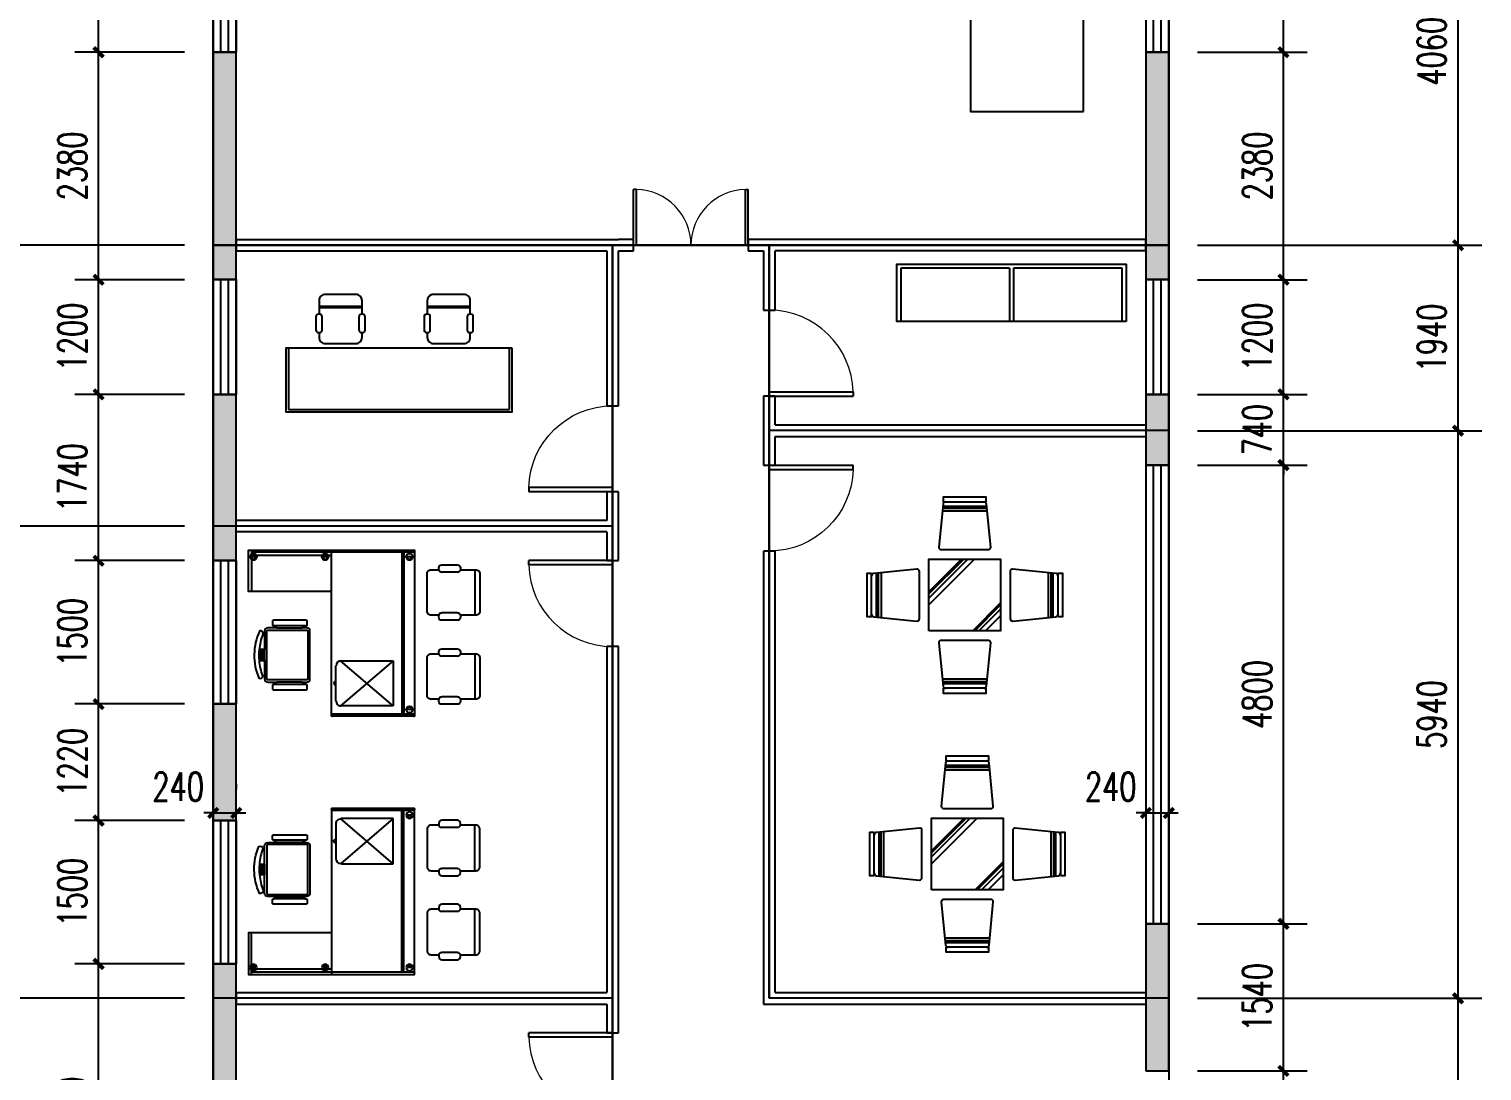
# Model space of a CAD drawing. Extents: x -2142 to 97876, y 173 to 51679.
# Drawn here: x 21130 to 36335, y 33865 to 44768 of the extents above; entities that cross this region are included whole.
import ezdxf

# ---------------------------------------------------------------- set-up
doc = ezdxf.new("R2010")
doc.units = 0
doc.header["$LTSCALE"] = 1000
doc.header["$MEASUREMENT"] = 0
for name, color, linetype in [('GTV3_FOOTPRINT', 7, 'Continuous'), ('GTV3_OPENING', 7, 'Continuous'), ('GTV3_ZONE', 7, 'Continuous'), ('PUB_DIM', 3, 'Continuous'), ('PUB_HATCH', 8, 'Continuous'), ('WALL', 9, 'Continuous'), ('WINDOW', 4, 'Continuous')]:
    doc.layers.add(name, color=color, linetype=linetype)
doc.styles.add('_TCH_DIM_T3', font='SIMPLEX', dxfattribs={"width": 0.705882, "bigfont": 'GBCBIG'})
doc.dimstyles.new('_TCH_ARCH&&100', dxfattribs={"dimtxt": 297.5, "dimasz": 100, "dimexe": 250, "dimexo": 300, "dimgap": 126.25, "dimtad": 1, "dimdec": 0, "dimtxsty": '_TCH_DIM_T3', "dimblk": 'ARCHTICK', "dimcen": 2.5, "dimclrt": 7, "dimazin": 2, "dimtfac": 1, "dimtdec": 0, "dimtix": 1, "dimtmove": 2, "dimatfit": 3, "dimfxl": 100})

# ---------------------------------------------------------------- blocks, each defined once
blk = doc.blocks.new('_ArchTick')
at = {"color": 0, "linetype": 'ByBlock', "const_width": 0.4}
blk.add_lwpolyline([(-0.5, -0.5), (0.5, 0.5)], dxfattribs=at)
blk = doc.blocks.new('*D97')
at = {"layer": 'Defpoints', "color": 0, "transparency": 16777216}
for p in [(33058, 46565), (36085, 46565), (33058, 42505)]:
    blk.add_point(p, dxfattribs=at)
at = {"layer": 'PUB_DIM', "color": 0, "lineweight": -2, "transparency": 16777216}
for p, q in [((33358, 46565), (36335, 46565)), ((36085, 42505), (36085, 46565)), ((33358, 42505), (36335, 42505))]:
    blk.add_line(p, q, dxfattribs=at)
at = {"layer": 'PUB_DIM', "color": 0, "lineweight": -2, "transparency": 16777216, "xscale": 100, "yscale": 100, "zscale": 100}
for p, rotation in [((36085, 46565), 90), ((36085, 42505), 270)]:
    blk.add_blockref('_ArchTick', p, dxfattribs=dict(at, rotation=rotation))
at = {"layer": 'PUB_DIM', "color": 7, "transparency": 16777216, "insert": (35810, 44535), "char_height": 297.5, "attachment_point": 5, "rotation": 90, "style": '_TCH_DIM_T3'}
blk.add_mtext('\\A1;4060', dxfattribs=at)
blk = doc.blocks.new('*D98')
at = {"layer": 'Defpoints', "color": 0, "transparency": 16777216}
for p in [(33058, 42505), (36085, 42505), (33058, 40565)]:
    blk.add_point(p, dxfattribs=at)
at = {"layer": 'PUB_DIM', "color": 0, "lineweight": -2, "transparency": 16777216}
for p, q in [((33358, 42505), (36335, 42505)), ((36085, 40565), (36085, 42505)), ((33358, 40565), (36335, 40565))]:
    blk.add_line(p, q, dxfattribs=at)
at = {"layer": 'PUB_DIM', "color": 0, "lineweight": -2, "transparency": 16777216, "xscale": 100, "yscale": 100, "zscale": 100}
for p, rotation in [((36085, 42505), 90), ((36085, 40565), 270)]:
    blk.add_blockref('_ArchTick', p, dxfattribs=dict(at, rotation=rotation))
at = {"layer": 'PUB_DIM', "color": 7, "transparency": 16777216, "insert": (35810, 41535), "char_height": 297.5, "attachment_point": 5, "rotation": 90, "style": '_TCH_DIM_T3'}
blk.add_mtext('\\A1;1940', dxfattribs=at)
blk = doc.blocks.new('*D99')
at = {"layer": 'Defpoints', "color": 0, "transparency": 16777216}
for p in [(33058, 40565), (36085, 40565), (33058, 34625)]:
    blk.add_point(p, dxfattribs=at)
at = {"layer": 'PUB_DIM', "color": 0, "lineweight": -2, "transparency": 16777216}
for p, q in [((33358, 40565), (36335, 40565)), ((36085, 34625), (36085, 40565)), ((33358, 34625), (36335, 34625))]:
    blk.add_line(p, q, dxfattribs=at)
at = {"layer": 'PUB_DIM', "color": 0, "lineweight": -2, "transparency": 16777216, "xscale": 100, "yscale": 100, "zscale": 100}
for p, rotation in [((36085, 40565), 90), ((36085, 34625), 270)]:
    blk.add_blockref('_ArchTick', p, dxfattribs=dict(at, rotation=rotation))
at = {"layer": 'PUB_DIM', "color": 7, "transparency": 16777216, "insert": (35810, 37595), "char_height": 297.5, "attachment_point": 5, "rotation": 90, "style": '_TCH_DIM_T3'}
blk.add_mtext('\\A1;5940', dxfattribs=at)
blk = doc.blocks.new('*D100')
at = {"layer": 'Defpoints', "color": 0, "transparency": 16777216}
for p in [(33058, 34625), (36085, 34625), (33058, 31505)]:
    blk.add_point(p, dxfattribs=at)
at = {"layer": 'PUB_DIM', "color": 0, "lineweight": -2, "transparency": 16777216}
for p, q in [((33358, 34625), (36335, 34625)), ((36085, 31505), (36085, 34625)), ((33358, 31505), (36335, 31505))]:
    blk.add_line(p, q, dxfattribs=at)
at = {"layer": 'PUB_DIM', "color": 0, "lineweight": -2, "transparency": 16777216, "xscale": 100, "yscale": 100, "zscale": 100}
for p, rotation in [((36085, 34625), 90), ((36085, 31505), 270)]:
    blk.add_blockref('_ArchTick', p, dxfattribs=dict(at, rotation=rotation))
at = {"layer": 'PUB_DIM', "color": 7, "transparency": 16777216, "insert": (35810, 33065), "char_height": 297.5, "attachment_point": 5, "rotation": 90, "style": '_TCH_DIM_T3'}
blk.add_mtext('\\A1;3120', dxfattribs=at)
blk = doc.blocks.new('*D110')
at = {"layer": 'Defpoints', "color": 0, "transparency": 16777216}
for p in [(32818, 36565), (33058, 36565), (33058, 36565)]:
    blk.add_point(p, dxfattribs=at)
at = {"layer": 'PUB_DIM', "color": 0, "lineweight": -2, "transparency": 16777216}
for p, q in [((32818, 36865), (32818, 36815)), ((33058, 36865), (33058, 36815)), ((32818, 36565), (32718, 36565)), ((32818, 36565), (33058, 36565)), ((33058, 36565), (33158, 36565))]:
    blk.add_line(p, q, dxfattribs=at)
at = {"layer": 'PUB_DIM', "color": 0, "lineweight": -2, "transparency": 16777216, "xscale": 100, "yscale": 100, "zscale": 100}
blk.add_blockref('_ArchTick', (32818, 36565), dxfattribs=at)
at = {"layer": 'PUB_DIM', "color": 0, "lineweight": -2, "transparency": 16777216, "xscale": 100, "yscale": 100, "zscale": 100, "rotation": 180}
blk.add_blockref('_ArchTick', (33058, 36565), dxfattribs=at)
at = {"layer": 'PUB_DIM', "color": 7, "transparency": 16777216, "insert": (32451, 36840), "char_height": 297.5, "attachment_point": 5, "style": '_TCH_DIM_T3'}
blk.add_mtext('\\A1;240', dxfattribs=at)
blk = doc.blocks.new('*D112')
at = {"layer": 'Defpoints', "color": 0, "transparency": 16777216}
for p in [(33058, 46025), (34258, 46025), (33058, 44525)]:
    blk.add_point(p, dxfattribs=at)
at = {"layer": 'PUB_DIM', "color": 0, "lineweight": -2, "transparency": 16777216}
for p, q in [((33358, 46025), (34508, 46025)), ((34258, 44525), (34258, 46025)), ((33358, 44525), (34508, 44525))]:
    blk.add_line(p, q, dxfattribs=at)
at = {"layer": 'PUB_DIM', "color": 0, "lineweight": -2, "transparency": 16777216, "xscale": 100, "yscale": 100, "zscale": 100}
for p, rotation in [((34258, 46025), 90), ((34258, 44525), 270)]:
    blk.add_blockref('_ArchTick', p, dxfattribs=dict(at, rotation=rotation))
at = {"layer": 'PUB_DIM', "color": 7, "transparency": 16777216, "insert": (33983, 45275), "char_height": 297.5, "attachment_point": 5, "rotation": 90, "style": '_TCH_DIM_T3'}
blk.add_mtext('\\A1;1500', dxfattribs=at)
blk = doc.blocks.new('*D113')
at = {"layer": 'Defpoints', "color": 0, "transparency": 16777216}
for p in [(33058, 44525), (34258, 44525), (33058, 42145)]:
    blk.add_point(p, dxfattribs=at)
at = {"layer": 'PUB_DIM', "color": 0, "lineweight": -2, "transparency": 16777216}
for p, q in [((33358, 44525), (34508, 44525)), ((34258, 42145), (34258, 44525)), ((33358, 42145), (34508, 42145))]:
    blk.add_line(p, q, dxfattribs=at)
at = {"layer": 'PUB_DIM', "color": 0, "lineweight": -2, "transparency": 16777216, "xscale": 100, "yscale": 100, "zscale": 100}
for p, rotation in [((34258, 44525), 90), ((34258, 42145), 270)]:
    blk.add_blockref('_ArchTick', p, dxfattribs=dict(at, rotation=rotation))
at = {"layer": 'PUB_DIM', "color": 7, "transparency": 16777216, "insert": (33983, 43335), "char_height": 297.5, "attachment_point": 5, "rotation": 90, "style": '_TCH_DIM_T3'}
blk.add_mtext('\\A1;2380', dxfattribs=at)
blk = doc.blocks.new('*D114')
at = {"layer": 'Defpoints', "color": 0, "transparency": 16777216}
for p in [(33058, 42145), (34258, 42145), (33058, 40945)]:
    blk.add_point(p, dxfattribs=at)
at = {"layer": 'PUB_DIM', "color": 0, "lineweight": -2, "transparency": 16777216}
for p, q in [((33358, 42145), (34508, 42145)), ((34258, 40945), (34258, 42145)), ((33358, 40945), (34508, 40945))]:
    blk.add_line(p, q, dxfattribs=at)
at = {"layer": 'PUB_DIM', "color": 0, "lineweight": -2, "transparency": 16777216, "xscale": 100, "yscale": 100, "zscale": 100}
for p, rotation in [((34258, 42145), 90), ((34258, 40945), 270)]:
    blk.add_blockref('_ArchTick', p, dxfattribs=dict(at, rotation=rotation))
at = {"layer": 'PUB_DIM', "color": 7, "transparency": 16777216, "insert": (33983, 41545), "char_height": 297.5, "attachment_point": 5, "rotation": 90, "style": '_TCH_DIM_T3'}
blk.add_mtext('\\A1;1200', dxfattribs=at)
blk = doc.blocks.new('*D115')
at = {"layer": 'Defpoints', "color": 0, "transparency": 16777216}
for p in [(33058, 40945), (34258, 40945), (33058, 40205)]:
    blk.add_point(p, dxfattribs=at)
at = {"layer": 'PUB_DIM', "color": 0, "lineweight": -2, "transparency": 16777216}
for p, q in [((33358, 40945), (34508, 40945)), ((34258, 40945), (34258, 41045)), ((34258, 40205), (34258, 40945)), ((33358, 40205), (34508, 40205)), ((34258, 40205), (34258, 40105))]:
    blk.add_line(p, q, dxfattribs=at)
at = {"layer": 'PUB_DIM', "color": 0, "lineweight": -2, "transparency": 16777216, "xscale": 100, "yscale": 100, "zscale": 100}
for p, rotation in [((34258, 40945), 270), ((34258, 40205), 90)]:
    blk.add_blockref('_ArchTick', p, dxfattribs=dict(at, rotation=rotation))
at = {"layer": 'PUB_DIM', "color": 7, "transparency": 16777216, "insert": (33983, 40575), "char_height": 297.5, "attachment_point": 5, "rotation": 90, "style": '_TCH_DIM_T3'}
blk.add_mtext('\\A1;740', dxfattribs=at)
blk = doc.blocks.new('*D116')
at = {"layer": 'Defpoints', "color": 0, "transparency": 16777216}
for p in [(33058, 40205), (34258, 40205), (33058, 35405)]:
    blk.add_point(p, dxfattribs=at)
at = {"layer": 'PUB_DIM', "color": 0, "lineweight": -2, "transparency": 16777216}
for p, q in [((33358, 40205), (34508, 40205)), ((34258, 35405), (34258, 40205)), ((33358, 35405), (34508, 35405))]:
    blk.add_line(p, q, dxfattribs=at)
at = {"layer": 'PUB_DIM', "color": 0, "lineweight": -2, "transparency": 16777216, "xscale": 100, "yscale": 100, "zscale": 100}
for p, rotation in [((34258, 40205), 90), ((34258, 35405), 270)]:
    blk.add_blockref('_ArchTick', p, dxfattribs=dict(at, rotation=rotation))
at = {"layer": 'PUB_DIM', "color": 7, "transparency": 16777216, "insert": (33983, 37805), "char_height": 297.5, "attachment_point": 5, "rotation": 90, "style": '_TCH_DIM_T3'}
blk.add_mtext('\\A1;4800', dxfattribs=at)
blk = doc.blocks.new('*D117')
at = {"layer": 'Defpoints', "color": 0, "transparency": 16777216}
for p in [(33058, 35405), (34258, 35405), (33058, 33865)]:
    blk.add_point(p, dxfattribs=at)
at = {"layer": 'PUB_DIM', "color": 0, "lineweight": -2, "transparency": 16777216}
for p, q in [((33358, 35405), (34508, 35405)), ((34258, 33865), (34258, 35405)), ((33358, 33865), (34508, 33865))]:
    blk.add_line(p, q, dxfattribs=at)
at = {"layer": 'PUB_DIM', "color": 0, "lineweight": -2, "transparency": 16777216, "xscale": 100, "yscale": 100, "zscale": 100}
for p, rotation in [((34258, 35405), 90), ((34258, 33865), 270)]:
    blk.add_blockref('_ArchTick', p, dxfattribs=dict(at, rotation=rotation))
at = {"layer": 'PUB_DIM', "color": 7, "transparency": 16777216, "insert": (33983, 34635), "char_height": 297.5, "attachment_point": 5, "rotation": 90, "style": '_TCH_DIM_T3'}
blk.add_mtext('\\A1;1540', dxfattribs=at)
blk = doc.blocks.new('*D118')
at = {"layer": 'Defpoints', "color": 0, "transparency": 16777216}
for p in [(33058, 33865), (34258, 33865), (33058, 32265)]:
    blk.add_point(p, dxfattribs=at)
at = {"layer": 'PUB_DIM', "color": 0, "lineweight": -2, "transparency": 16777216}
for p, q in [((33358, 33865), (34508, 33865)), ((34258, 32265), (34258, 33865)), ((33358, 32265), (34508, 32265))]:
    blk.add_line(p, q, dxfattribs=at)
at = {"layer": 'PUB_DIM', "color": 0, "lineweight": -2, "transparency": 16777216, "xscale": 100, "yscale": 100, "zscale": 100}
for p, rotation in [((34258, 33865), 90), ((34258, 32265), 270)]:
    blk.add_blockref('_ArchTick', p, dxfattribs=dict(at, rotation=rotation))
at = {"layer": 'PUB_DIM', "color": 7, "transparency": 16777216, "insert": (33983, 33065), "char_height": 297.5, "attachment_point": 5, "rotation": 90, "style": '_TCH_DIM_T3'}
blk.add_mtext('\\A1;1600', dxfattribs=at)
blk = doc.blocks.new('*D120')
at = {"layer": 'Defpoints', "color": 0, "transparency": 16777216}
for p in [(18056, 46565), (23058, 46565), (23058, 26565)]:
    blk.add_point(p, dxfattribs=at)
at = {"layer": 'PUB_DIM', "color": 0, "lineweight": -2, "transparency": 16777216}
for p, q in [((22758, 46565), (17806, 46565)), ((18056, 26565), (18056, 46565)), ((22758, 26565), (17806, 26565))]:
    blk.add_line(p, q, dxfattribs=at)
at = {"layer": 'PUB_DIM', "color": 0, "lineweight": -2, "transparency": 16777216, "xscale": 100, "yscale": 100, "zscale": 100}
for p, rotation in [((18056, 46565), 90), ((18056, 26565), 270)]:
    blk.add_blockref('_ArchTick', p, dxfattribs=dict(at, rotation=rotation))
at = {"layer": 'PUB_DIM', "color": 7, "transparency": 16777216, "insert": (17781, 36565), "char_height": 297.5, "attachment_point": 5, "rotation": 90, "style": '_TCH_DIM_T3'}
blk.add_mtext('\\A1;20000', dxfattribs=at)
blk = doc.blocks.new('*D128')
at = {"layer": 'Defpoints', "color": 0, "transparency": 16777216}
for p in [(20156, 46565), (23058, 46565), (23058, 42505)]:
    blk.add_point(p, dxfattribs=at)
at = {"layer": 'PUB_DIM', "color": 0, "lineweight": -2, "transparency": 16777216}
for p, q in [((22758, 46565), (19906, 46565)), ((20156, 42505), (20156, 46565)), ((22758, 42505), (19906, 42505))]:
    blk.add_line(p, q, dxfattribs=at)
at = {"layer": 'PUB_DIM', "color": 0, "lineweight": -2, "transparency": 16777216, "xscale": 100, "yscale": 100, "zscale": 100}
for p, rotation in [((20156, 46565), 90), ((20156, 42505), 270)]:
    blk.add_blockref('_ArchTick', p, dxfattribs=dict(at, rotation=rotation))
at = {"layer": 'PUB_DIM', "color": 7, "transparency": 16777216, "insert": (19881, 44535), "char_height": 297.5, "attachment_point": 5, "rotation": 90, "style": '_TCH_DIM_T3'}
blk.add_mtext('\\A1;4060', dxfattribs=at)
blk = doc.blocks.new('*D129')
at = {"layer": 'Defpoints', "color": 0, "transparency": 16777216}
for p in [(20156, 42505), (23058, 42505), (23058, 39565)]:
    blk.add_point(p, dxfattribs=at)
at = {"layer": 'PUB_DIM', "color": 0, "lineweight": -2, "transparency": 16777216}
for p, q in [((22758, 42505), (19906, 42505)), ((20156, 39565), (20156, 42505)), ((22758, 39565), (19906, 39565))]:
    blk.add_line(p, q, dxfattribs=at)
at = {"layer": 'PUB_DIM', "color": 0, "lineweight": -2, "transparency": 16777216, "xscale": 100, "yscale": 100, "zscale": 100}
for p, rotation in [((20156, 42505), 90), ((20156, 39565), 270)]:
    blk.add_blockref('_ArchTick', p, dxfattribs=dict(at, rotation=rotation))
at = {"layer": 'PUB_DIM', "color": 7, "transparency": 16777216, "insert": (19881, 41035), "char_height": 297.5, "attachment_point": 5, "rotation": 90, "style": '_TCH_DIM_T3'}
blk.add_mtext('\\A1;2940', dxfattribs=at)
blk = doc.blocks.new('*D130')
at = {"layer": 'Defpoints', "color": 0, "transparency": 16777216}
for p in [(20156, 39565), (23058, 39565), (23058, 34625)]:
    blk.add_point(p, dxfattribs=at)
at = {"layer": 'PUB_DIM', "color": 0, "lineweight": -2, "transparency": 16777216}
for p, q in [((22758, 39565), (19906, 39565)), ((20156, 34625), (20156, 39565)), ((22758, 34625), (19906, 34625))]:
    blk.add_line(p, q, dxfattribs=at)
at = {"layer": 'PUB_DIM', "color": 0, "lineweight": -2, "transparency": 16777216, "xscale": 100, "yscale": 100, "zscale": 100}
for p, rotation in [((20156, 39565), 90), ((20156, 34625), 270)]:
    blk.add_blockref('_ArchTick', p, dxfattribs=dict(at, rotation=rotation))
at = {"layer": 'PUB_DIM', "color": 7, "transparency": 16777216, "insert": (19881, 37095), "char_height": 297.5, "attachment_point": 5, "rotation": 90, "style": '_TCH_DIM_T3'}
blk.add_mtext('\\A1;4940', dxfattribs=at)
blk = doc.blocks.new('*D131')
at = {"layer": 'Defpoints', "color": 0, "transparency": 16777216}
for p in [(20156, 34625), (23058, 34625), (23058, 26565)]:
    blk.add_point(p, dxfattribs=at)
at = {"layer": 'PUB_DIM', "color": 0, "lineweight": -2, "transparency": 16777216}
for p, q in [((22758, 34625), (19906, 34625)), ((20156, 26565), (20156, 34625)), ((22758, 26565), (19906, 26565))]:
    blk.add_line(p, q, dxfattribs=at)
at = {"layer": 'PUB_DIM', "color": 0, "lineweight": -2, "transparency": 16777216, "xscale": 100, "yscale": 100, "zscale": 100}
for p, rotation in [((20156, 34625), 90), ((20156, 26565), 270)]:
    blk.add_blockref('_ArchTick', p, dxfattribs=dict(at, rotation=rotation))
at = {"layer": 'PUB_DIM', "color": 7, "transparency": 16777216, "insert": (19881, 30595), "char_height": 297.5, "attachment_point": 5, "rotation": 90, "style": '_TCH_DIM_T3'}
blk.add_mtext('\\A1;8060', dxfattribs=at)
blk = doc.blocks.new('*D132')
at = {"layer": 'Defpoints', "color": 0, "transparency": 16777216}
for p in [(23058, 36565), (23298, 36565), (23298, 36565)]:
    blk.add_point(p, dxfattribs=at)
at = {"layer": 'PUB_DIM', "color": 0, "lineweight": -2, "transparency": 16777216}
for p, q in [((23298, 36865), (23298, 36815)), ((23058, 36565), (22958, 36565)), ((23058, 36565), (23298, 36565)), ((23298, 36565), (23398, 36565)), ((23058, 36265), (23058, 36315))]:
    blk.add_line(p, q, dxfattribs=at)
at = {"layer": 'PUB_DIM', "color": 0, "lineweight": -2, "transparency": 16777216, "xscale": 100, "yscale": 100, "zscale": 100}
blk.add_blockref('_ArchTick', (23058, 36565), dxfattribs=at)
at = {"layer": 'PUB_DIM', "color": 0, "lineweight": -2, "transparency": 16777216, "xscale": 100, "yscale": 100, "zscale": 100, "rotation": 180}
blk.add_blockref('_ArchTick', (23298, 36565), dxfattribs=at)
at = {"layer": 'PUB_DIM', "color": 7, "transparency": 16777216, "insert": (22691, 36840), "char_height": 297.5, "attachment_point": 5, "style": '_TCH_DIM_T3'}
blk.add_mtext('\\A1;240', dxfattribs=at)
blk = doc.blocks.new('*D134')
at = {"layer": 'Defpoints', "color": 0, "transparency": 16777216}
for p in [(21858, 46025), (23058, 46025), (23058, 44525)]:
    blk.add_point(p, dxfattribs=at)
at = {"layer": 'PUB_DIM', "color": 0, "lineweight": -2, "transparency": 16777216}
for p, q in [((22758, 46025), (21608, 46025)), ((21858, 44525), (21858, 46025)), ((22758, 44525), (21608, 44525))]:
    blk.add_line(p, q, dxfattribs=at)
at = {"layer": 'PUB_DIM', "color": 0, "lineweight": -2, "transparency": 16777216, "xscale": 100, "yscale": 100, "zscale": 100}
for p, rotation in [((21858, 46025), 90), ((21858, 44525), 270)]:
    blk.add_blockref('_ArchTick', p, dxfattribs=dict(at, rotation=rotation))
at = {"layer": 'PUB_DIM', "color": 7, "transparency": 16777216, "insert": (21583, 45275), "char_height": 297.5, "attachment_point": 5, "rotation": 90, "style": '_TCH_DIM_T3'}
blk.add_mtext('\\A1;1500', dxfattribs=at)
blk = doc.blocks.new('*D135')
at = {"layer": 'Defpoints', "color": 0, "transparency": 16777216}
for p in [(21858, 44525), (23058, 44525), (23058, 42145)]:
    blk.add_point(p, dxfattribs=at)
at = {"layer": 'PUB_DIM', "color": 0, "lineweight": -2, "transparency": 16777216}
for p, q in [((22758, 44525), (21608, 44525)), ((21858, 42145), (21858, 44525)), ((22758, 42145), (21608, 42145))]:
    blk.add_line(p, q, dxfattribs=at)
at = {"layer": 'PUB_DIM', "color": 0, "lineweight": -2, "transparency": 16777216, "xscale": 100, "yscale": 100, "zscale": 100}
for p, rotation in [((21858, 44525), 90), ((21858, 42145), 270)]:
    blk.add_blockref('_ArchTick', p, dxfattribs=dict(at, rotation=rotation))
at = {"layer": 'PUB_DIM', "color": 7, "transparency": 16777216, "insert": (21583, 43335), "char_height": 297.5, "attachment_point": 5, "rotation": 90, "style": '_TCH_DIM_T3'}
blk.add_mtext('\\A1;2380', dxfattribs=at)
blk = doc.blocks.new('*D136')
at = {"layer": 'Defpoints', "color": 0, "transparency": 16777216}
for p in [(21858, 42145), (23058, 42145), (23058, 40945)]:
    blk.add_point(p, dxfattribs=at)
at = {"layer": 'PUB_DIM', "color": 0, "lineweight": -2, "transparency": 16777216}
for p, q in [((22758, 42145), (21608, 42145)), ((21858, 40945), (21858, 42145)), ((22758, 40945), (21608, 40945))]:
    blk.add_line(p, q, dxfattribs=at)
at = {"layer": 'PUB_DIM', "color": 0, "lineweight": -2, "transparency": 16777216, "xscale": 100, "yscale": 100, "zscale": 100}
for p, rotation in [((21858, 42145), 90), ((21858, 40945), 270)]:
    blk.add_blockref('_ArchTick', p, dxfattribs=dict(at, rotation=rotation))
at = {"layer": 'PUB_DIM', "color": 7, "transparency": 16777216, "insert": (21583, 41545), "char_height": 297.5, "attachment_point": 5, "rotation": 90, "style": '_TCH_DIM_T3'}
blk.add_mtext('\\A1;1200', dxfattribs=at)
blk = doc.blocks.new('*D137')
at = {"layer": 'Defpoints', "color": 0, "transparency": 16777216}
for p in [(21858, 40945), (23058, 40945), (23058, 39205)]:
    blk.add_point(p, dxfattribs=at)
at = {"layer": 'PUB_DIM', "color": 0, "lineweight": -2, "transparency": 16777216}
for p, q in [((22758, 40945), (21608, 40945)), ((21858, 39205), (21858, 40945)), ((22758, 39205), (21608, 39205))]:
    blk.add_line(p, q, dxfattribs=at)
at = {"layer": 'PUB_DIM', "color": 0, "lineweight": -2, "transparency": 16777216, "xscale": 100, "yscale": 100, "zscale": 100}
for p, rotation in [((21858, 40945), 90), ((21858, 39205), 270)]:
    blk.add_blockref('_ArchTick', p, dxfattribs=dict(at, rotation=rotation))
at = {"layer": 'PUB_DIM', "color": 7, "transparency": 16777216, "insert": (21583, 40075), "char_height": 297.5, "attachment_point": 5, "rotation": 90, "style": '_TCH_DIM_T3'}
blk.add_mtext('\\A1;1740', dxfattribs=at)
blk = doc.blocks.new('*D138')
at = {"layer": 'Defpoints', "color": 0, "transparency": 16777216}
for p in [(21858, 39205), (23058, 39205), (23058, 37705)]:
    blk.add_point(p, dxfattribs=at)
at = {"layer": 'PUB_DIM', "color": 0, "lineweight": -2, "transparency": 16777216}
for p, q in [((22758, 39205), (21608, 39205)), ((21858, 37705), (21858, 39205)), ((22758, 37705), (21608, 37705))]:
    blk.add_line(p, q, dxfattribs=at)
at = {"layer": 'PUB_DIM', "color": 0, "lineweight": -2, "transparency": 16777216, "xscale": 100, "yscale": 100, "zscale": 100}
for p, rotation in [((21858, 39205), 90), ((21858, 37705), 270)]:
    blk.add_blockref('_ArchTick', p, dxfattribs=dict(at, rotation=rotation))
at = {"layer": 'PUB_DIM', "color": 7, "transparency": 16777216, "insert": (21583, 38455), "char_height": 297.5, "attachment_point": 5, "rotation": 90, "style": '_TCH_DIM_T3'}
blk.add_mtext('\\A1;1500', dxfattribs=at)
blk = doc.blocks.new('*D139')
at = {"layer": 'Defpoints', "color": 0, "transparency": 16777216}
for p in [(21858, 37705), (23058, 37705), (23058, 36485)]:
    blk.add_point(p, dxfattribs=at)
at = {"layer": 'PUB_DIM', "color": 0, "lineweight": -2, "transparency": 16777216}
for p, q in [((22758, 37705), (21608, 37705)), ((21858, 36485), (21858, 37705)), ((22758, 36485), (21608, 36485))]:
    blk.add_line(p, q, dxfattribs=at)
at = {"layer": 'PUB_DIM', "color": 0, "lineweight": -2, "transparency": 16777216, "xscale": 100, "yscale": 100, "zscale": 100}
for p, rotation in [((21858, 37705), 90), ((21858, 36485), 270)]:
    blk.add_blockref('_ArchTick', p, dxfattribs=dict(at, rotation=rotation))
at = {"layer": 'PUB_DIM', "color": 7, "transparency": 16777216, "insert": (21583, 37095), "char_height": 297.5, "attachment_point": 5, "rotation": 90, "style": '_TCH_DIM_T3'}
blk.add_mtext('\\A1;1220', dxfattribs=at)
blk = doc.blocks.new('*D140')
at = {"layer": 'Defpoints', "color": 0, "transparency": 16777216}
for p in [(21858, 36485), (23058, 36485), (23058, 34985)]:
    blk.add_point(p, dxfattribs=at)
at = {"layer": 'PUB_DIM', "color": 0, "lineweight": -2, "transparency": 16777216}
for p, q in [((22758, 36485), (21608, 36485)), ((21858, 34985), (21858, 36485)), ((22758, 34985), (21608, 34985))]:
    blk.add_line(p, q, dxfattribs=at)
at = {"layer": 'PUB_DIM', "color": 0, "lineweight": -2, "transparency": 16777216, "xscale": 100, "yscale": 100, "zscale": 100}
for p, rotation in [((21858, 36485), 90), ((21858, 34985), 270)]:
    blk.add_blockref('_ArchTick', p, dxfattribs=dict(at, rotation=rotation))
at = {"layer": 'PUB_DIM', "color": 7, "transparency": 16777216, "insert": (21583, 35735), "char_height": 297.5, "attachment_point": 5, "rotation": 90, "style": '_TCH_DIM_T3'}
blk.add_mtext('\\A1;1500', dxfattribs=at)
blk = doc.blocks.new('*D141')
at = {"layer": 'Defpoints', "color": 0, "transparency": 16777216}
for p in [(21858, 34985), (23058, 34985), (23058, 31905)]:
    blk.add_point(p, dxfattribs=at)
at = {"layer": 'PUB_DIM', "color": 0, "lineweight": -2, "transparency": 16777216}
for p, q in [((22758, 34985), (21608, 34985)), ((21858, 31905), (21858, 34985)), ((22758, 31905), (21608, 31905))]:
    blk.add_line(p, q, dxfattribs=at)
at = {"layer": 'PUB_DIM', "color": 0, "lineweight": -2, "transparency": 16777216, "xscale": 100, "yscale": 100, "zscale": 100}
for p, rotation in [((21858, 34985), 90), ((21858, 31905), 270)]:
    blk.add_blockref('_ArchTick', p, dxfattribs=dict(at, rotation=rotation))
at = {"layer": 'PUB_DIM', "color": 7, "transparency": 16777216, "insert": (21583, 33445), "char_height": 297.5, "attachment_point": 5, "rotation": 90, "style": '_TCH_DIM_T3'}
blk.add_mtext('\\A1;3080', dxfattribs=at)
blk = doc.blocks.new('$DorLib2D$00000002')
for p, q in [((-0.5, 0), (-0.5, 0.4875)), ((-0.475, 0.4875), (-0.5, 0.4875)), ((-0.475, 0), (-0.475, 0.4875)), ((0.475, 0), (0.475, 0.4875)), ((0.475, 0.4875), (0.5, 0.4875)), ((0.5, 0), (0.5, 0.4875)), ((-0.5, 0), (-0.475, 0)), ((0.5, 0), (0.475, 0))]:
    blk.add_line(p, q)
at = {"lineweight": 13}
for centre, start, end in [((-0.4875, 0), 0, 88.53072), ((0.4875, 0), 91.46928, 180)]:
    blk.add_arc(centre, 0.4875, start, end, dxfattribs=at)
blk = doc.blocks.new('$DorLib2D$00000001')
for p, q in [((0.45, 0.975), (0.5, 0.975)), ((0.45, 0), (0.45, 0.975)), ((0.5, 0), (0.5, 0.975)), ((0.5, 0), (0.45, 0))]:
    blk.add_line(p, q)
at = {"lineweight": 13}
blk.add_arc((0.475, 0), 0.975, 91.4693, 180, dxfattribs=at)
blk = doc.blocks.new('$TCHSYS$WIN2D')
for p, q in [((-0.5, 0.5), (0.5, 0.5)), ((-0.5, 0.5), (-0.5, -0.5)), ((0.5, 0.5), (0.5, -0.5)), ((0.5, 0.1667), (-0.5, 0.1667)), ((0.5, -0.1667), (-0.5, -0.1667)), ((-0.5, -0.5), (0.5, -0.5))]:
    blk.add_line(p, q)
blk = doc.blocks.new('$plan$00002481')
for p, q in [((1000, 0), (1000, -700)), ((700, -1000), (0, -1000))]:
    blk.add_line(p, q)
blk.add_lwpolyline([(2000, 0), (0, 0), (0, -2000), (700, -2000), (700, -1000), (1000, -700), (2000, -700)], close=True)
blk = doc.blocks.new('$plan$00002544')
for p, q in [((1157, -26), (-1157, -26)), ((-1157, -26), (-1157, -668)), ((1157, -668), (1157, -26)), ((-360, -715), (-681, -715)), ((772, -715), (451, -715)), ((-777, -855), (-777, -996)), ((-739, -829), (-751, -829)), ((-745, -779), (-745, -829)), ((-713, -996), (-713, -855)), ((-327, -855), (-327, -996)), ((-289, -829), (-301, -829)), ((-296, -829), (-296, -779)), ((-263, -996), (-263, -855)), ((355, -855), (355, -996)), ((393, -829), (381, -829)), ((387, -779), (387, -829)), ((419, -996), (419, -855)), ((805, -855), (805, -996)), ((843, -829), (831, -829)), ((836, -829), (836, -779)), ((869, -996), (869, -855)), ((-751, -1022), (-739, -1022)), ((-745, -1022), (-745, -1165)), ((-301, -1022), (-289, -1022)), ((-296, -1165), (-296, -1022)), ((381, -1022), (393, -1022)), ((387, -1022), (387, -1165)), ((831, -1022), (843, -1022)), ((836, -1165), (836, -1022)), ((-745, -1088), (-296, -1088)), ((-745, -1101), (-296, -1101)), ((387, -1088), (836, -1088)), ((387, -1101), (836, -1101)), ((-681, -1229), (-360, -1229)), ((451, -1229), (772, -1229))]:
    blk.add_line(p, q)
blk.add_lwpolyline([(-1183, -668), (1183, -668), (1183, 0), (-1183, 0)], close=True)
for points in [[(-296, -1165), (-295, -1022), (-289, -1022, 0.414214), (-263, -996), (-263, -855, 0.414214), (-289, -829), (-295, -829), (-296, -829), (-296, -779, 0.414214), (-360, -715), (-681, -715, 0.414214), (-745, -779), (-745, -829), (-751, -829, 0.414214), (-777, -855), (-777, -996, 0.414214), (-751, -1022), (-745, -1022), (-745, -1165, 0.414214), (-681, -1229), (-360, -1229, 0.414214), (-296, -1165)], [(836, -1165), (837, -1022), (843, -1022, 0.414214), (869, -996), (869, -855, 0.414214), (843, -829), (837, -829), (836, -829), (836, -779, 0.414214), (772, -715), (451, -715, 0.414214), (387, -779), (387, -829), (381, -829, 0.414214), (355, -855), (355, -996, 0.414214), (381, -1022), (387, -1022), (387, -1165, 0.414214), (451, -1229), (772, -1229, 0.414214), (836, -1165)]]:
    blk.add_lwpolyline(points, format="xyb", close=True)
for centre, radius, start, end in [((-681, -779), 64.3, 90, 180), ((-360, -779), 64.3, 0, 90), ((451, -779), 64.3, 90, 180), ((772, -779), 64.3, 0, 90), ((-751, -855), 25.7, 90, 180), ((-739, -855), 25.7, 0, 90), ((-301, -855), 25.7, 90, 180), ((-289, -855), 25.7, 0, 90), ((381, -855), 25.7, 90, 180), ((393, -855), 25.7, 0, 90), ((831, -855), 25.7, 90, 180), ((843, -855), 25.7, 0, 90), ((-751, -996), 25.7, 180, 270), ((-739, -996), 25.7, 270, 0), ((-301, -996), 25.7, 180, 270), ((-289, -996), 25.7, 270, 0), ((381, -996), 25.7, 180, 270), ((393, -996), 25.7, 270, 0), ((831, -996), 25.7, 180, 270), ((843, -996), 25.7, 270, 0), ((-681, -1165), 64.3, 180, 270), ((-360, -1165), 64.3, 270, 0), ((451, -1165), 64.3, 180, 270), ((772, -1165), 64.3, 270, 0)]:
    blk.add_arc(centre, radius, start, end)
blk = doc.blocks.new('$plan$00002539')
for p, q in [((205, 631), (681, 631)), ((1084, 631), (1560, 631)), ((229, 450), (229, 287)), ((657, 450), (657, 287)), ((1108, 450), (1108, 287)), ((1536, 450), (1536, 287)), ((9, 1), (13, 1)), ((1729, 1), (1724, 1)), ((22, -8), (22, -868)), ((22, -109), (1716, -109)), ((22, -130), (1716, -130)), ((71, -28), (71, -76)), ((1666, -28), (1666, -76)), ((1716, -8), (1716, -859)), ((1629, -223), (1157, -774)), ((1157, -223), (1629, -774)), ((1157, -223), (1629, -223)), ((1157, -766), (1157, -223)), ((1629, -223), (1629, -766)), ((434, -869), (0, -869)), ((22, -868), (22, -1704)), ((54, -869), (54, -1704)), ((71, -909), (71, -957)), ((1575, -821), (1211, -821)), ((1724, -868), (1729, -868)), ((814, -1440), (814, -1178)), ((1380, -1178), (1380, -1440)), ((1404, -1138), (1404, -1470)), ((71, -1660), (71, -1708)), ((1154, -1568), (1040, -1568)), ((1154, -1579), (1040, -1579)), ((1154, -1595), (1040, -1595)), ((1154, -1608), (1040, -1608)), ((0, -1704), (434, -1704))]:
    blk.add_line(p, q)
for points in [[(681, 256), (681, 175, -0.414214), (637, 132), (248, 132, -0.414214), (205, 175), (205, 256, -0.070049), (196, 255), (185, 255, -0.414214), (153, 287), (153, 450, -0.414214), (185, 483), (196, 483, -0.070049), (205, 481), (205, 642, -0.414214), (248, 686), (637, 686, -0.414214), (681, 642), (681, 481, -0.070049), (690, 483), (701, 483, -0.414214), (733, 450), (733, 287, -0.414214), (701, 255), (690, 255, 0), (690, 255, -0.070049)], [(1569, 255, -0.070049), (1560, 256), (1560, 175, -0.414214), (1517, 132), (1128, 132, -0.414214), (1084, 175), (1084, 256, -0.070049), (1075, 255), (1064, 255, -0.414214), (1032, 287), (1032, 450, -0.414214), (1064, 483), (1075, 483, -0.070049), (1084, 481), (1084, 642, -0.414214), (1128, 686), (1517, 686, -0.414214), (1560, 642), (1560, 481, -0.070049), (1569, 483), (1580, 483, -0.414214), (1612, 450), (1612, 287, -0.414214), (1580, 255)], [(1346, -1568, 0.414214), (1380, -1534), (1380, -1440), (1404, -1470), (1404, -1473, 0.414214), (1415, -1485), (1449, -1485, 0.414214), (1461, -1473), (1461, -1134, 0.414214), (1449, -1123), (1415, -1123, 0.414214), (1404, -1134), (1404, -1138), (1380, -1178), (1380, -1127, 0.414214), (1346, -1093), (848, -1093, 0.414214), (814, -1127), (814, -1178), (790, -1138), (790, -1134, 0.414214), (779, -1123), (745, -1123, 0.414214), (734, -1134), (734, -1473, 0.414214), (745, -1485), (779, -1485, 0.414214), (790, -1473), (790, -1470), (814, -1440), (814, -1534, 0.414214), (848, -1568), (1040, -1568), (1040, -1621, -0.064759), (879, -1584, 0.578392), (846, -1620, 0.214524), (1339, -1627, 0.552014), (1316, -1587, -0.065167), (1154, -1622), (1154, -1568)], [(1346, -1545), (848, -1545, -0.414214), (837, -1534), (837, -1127, -0.414214), (848, -1116), (1346, -1116, -0.414214), (1357, -1127), (1357, -1534, -0.414214)]]:
    blk.add_lwpolyline(points, format="xyb", close=True)
blk.add_lwpolyline([(1737, -869), (434, -869), (434, -1736), (0, -1736), (0, 0), (1737, 0)], close=True)
blk.add_lwpolyline([(790, -1138), (790, -1470)])
blk.add_lwpolyline([(1154, -1622, -0.044316), (1040, -1621)], format="xyb")
for centre in [(71, -52), (1666, -52), (71, -933), (71, -1684)]:
    blk.add_circle(centre, 34.7)
for centre, radius, start, end in [((196, 450), 32.6, 0, 73.9721), ((690, 450), 32.6, 106.0279, 180), ((1075, 450), 32.6, 0, 73.9721), ((1569, 450), 32.6, 106.0279, 180), ((196, 287), 32.6, 286.0279, 0), ((690, 287), 32.6, 180, 253.9721), ((1075, 287), 32.6, 286.0279, 0), ((1569, 287), 32.6, 180, 253.9721), ((9, -8), 8.69, 90, 180), ((13, -8), 8.69, 0, 90), ((1724, -8), 8.69, 90, 180), ((1729, -8), 8.69, 0, 90), ((71, -52), 23.9, 270, 90), ((1666, -52), 23.9, 90, 270), ((71, -933), 23.9, 270, 90), ((1211, -766), 54.3, 180, 270), ((1393, -824), 19.3, 180, 0), ((1575, -766), 54.3, 270, 0), ((1724, -859), 8.69, 180, 270), ((1729, -859), 8.69, 270, 0), ((71, -1684), 23.9, 270, 90)]:
    blk.add_arc(centre, radius, start, end)
blk = doc.blocks.new('$plan$00002676')
for p, q in [((230, 926, 0), (-230, 926, 0)), ((-225, 975, 0), (225, 975, 0)), ((235, 876, 0), (-235, 876, 0)), ((232, 906, 0), (-232, 906, 0)), ((-375, 11, 0), (-11, 375, 0)), ((-375, -31, 0), (31, 375, 0)), ((-375, -102, 0), (102, 375, 0)), ((-375, 33, 0), (-33, 375, 0)), ((-975, -225, 0), (-975, 225, 0)), ((-926, 230, 0), (-926, -230, 0)), ((-906, 232, 0), (-906, -232, 0)), ((-876, 235, 0), (-876, -235, 0)), ((876, -235, 0), (876, 235, 0)), ((906, -232, 0), (906, 232, 0)), ((926, -230, 0), (926, 230, 0)), ((975, 225, 0), (975, -225, 0)), ((83, -375, 0), (375, -83, 0)), ((104, -375, 0), (375, -104, 0)), ((147, -375, 0), (375, -147, 0)), ((217, -375, 0), (375, -217, 0)), ((-235, -876, 0), (235, -876, 0)), ((-232, -906, 0), (232, -906, 0)), ((-230, -926, 0), (230, -926, 0)), ((225, -975, 0), (-225, -975, 0))]:
    blk.add_line(p, q)
at = {"elevation": 0}
for points in [[(225, 975), (225, 1025), (-225, 1025), (-225, 975), (-202, 975, 0.385314), (-227, 952), (-272, 500, 0.414214), (-247, 475), (247, 475, 0.443716), (272, 502), (227, 952, 0.385314), (202, 975), (225, 975)], [(-975, 225), (-1025, 225), (-1025, -225), (-975, -225), (-975, -202, 0.385314), (-952, -227), (-500, -272, 0.414214), (-475, -247), (-475, 247, 0.443716), (-502, 272), (-952, 227, 0.385314), (-975, 202), (-975, 225)], [(975, -225), (1025, -225), (1025, 225), (975, 225), (975, 202, 0.385314), (952, 227), (500, 272, 0.414214), (475, 247), (475, -247, 0.443716), (502, -272), (952, -227, 0.385314), (975, -202), (975, -225)], [(-225, -975), (-225, -1025), (225, -1025), (225, -975), (202, -975, 0.385314), (227, -952), (272, -500, 0.414214), (247, -475), (-247, -475, 0.443716), (-272, -502), (-227, -952, 0.385314), (-202, -975), (-225, -975)]]:
    blk.add_lwpolyline(points, format="xyb", close=True, dxfattribs=at)
blk.add_lwpolyline([(-375, -375), (-375, 375), (375, 375), (375, -375)], close=True, dxfattribs=at)
blk = doc.blocks.new('$plan$00002484')
for p, q in [((1179.72, -40), (40.68, -40)), ((40.68, -40), (40.68, -600)), ((1179.72, -40), (1179.72, -600)), ((2359.44, -40), (1220.4, -40)), ((1220.4, -40), (1220.4, -600)), ((2359.44, -600), (2359.44, -40))]:
    blk.add_line(p, q)
blk.add_lwpolyline([(2400.12, -600), (0, -600), (0, 0), (2400.12, 0)], close=True)

msp = doc.modelspace()

# ---------------------------------------------------------------- hatches: boundary and pattern name
at = {"layer": 'PUB_HATCH'}
for points in [[(23057.6, 44525.2), (23057.6, 42145.2), (23297.6, 42145.2), (23297.6, 44525.2)], [(32817.6, 44525.2), (32817.6, 42145.2), (33057.6, 42145.2), (33057.6, 44525.2)], [(23057.6, 40945.2), (23057.6, 39205.2), (23297.6, 39205.2), (23297.6, 40945.2)], [(32817.6, 40945.2), (32817.6, 40205.2), (33057.6, 40205.2), (33057.6, 40945.2)], [(23057.6, 37705.2), (23057.6, 36485.2), (23297.6, 36485.2), (23297.6, 37705.2)], [(32817.6, 35405.2), (32817.6, 33865.2), (33057.6, 33865.2), (33057.6, 35405.2)], [(23057.6, 34985.2), (23057.6, 31905.2), (23297.6, 31905.2), (23297.6, 34985.2)]]:
    msp.add_hatch(color=256, dxfattribs=at).paths.add_polyline_path(points)

# ---------------------------------------------------------------- linework, layer by layer
at = {"layer": 'GTV3_FOOTPRINT'}
msp.add_lwpolyline([(23057.6, 46565.2), (33057.6, 46565.2), (33057.6, 26565.2), (23057.6, 26565.2)], close=True, dxfattribs=at)
at = {"layer": 'GTV3_OPENING'}
for points in [[(23057.6, 44525.2), (23297.6, 44525.2), (23297.6, 46025.2), (23057.6, 46025.2)], [(32817.6, 44525.2), (33057.6, 44525.2), (33057.6, 46025.2), (32817.6, 46025.2)], [(23057.6, 40945.2), (23297.6, 40945.2), (23297.6, 42145.2), (23057.6, 42145.2)], [(32817.6, 40945.2), (33057.6, 40945.2), (33057.6, 42145.2), (32817.6, 42145.2)], [(32817.6, 35405.2), (33057.6, 35405.2), (33057.6, 40205.2), (32817.6, 40205.2)], [(23057.6, 37705.2), (23297.6, 37705.2), (23297.6, 39205.2), (23057.6, 39205.2)], [(23057.6, 34985.2), (23297.6, 34985.2), (23297.6, 36485.2), (23057.6, 36485.2)]]:
    msp.add_lwpolyline(points, close=True, dxfattribs=at)
at = {"layer": 'GTV3_ZONE'}
for p, q in [((27237.6, 42505.2), (23057.6, 42505.2)), ((23057.6, 42505.2), (33057.6, 42505.2)), ((27237.6, 39565.2), (27237.6, 42505.2)), ((28877.6, 42505.2), (27237.6, 42505.2)), ((27237.6, 42505.2), (27237.6, 30005.2)), ((28877.6, 34625.2), (28877.6, 42505.2)), ((28877.6, 42505.2), (28877.6, 40565.2)), ((33057.6, 42505.2), (28877.6, 42505.2)), ((28877.6, 40565.2), (28877.6, 34625.2)), ((33057.6, 40565.2), (28877.6, 40565.2)), ((27237.6, 39565.2), (23057.6, 39565.2)), ((27237.6, 34625.2), (27237.6, 39565.2)), ((27237.6, 34625.2), (23057.6, 34625.2)), ((27237.6, 26565.2), (27237.6, 34625.2)), ((33057.6, 34625.2), (28877.6, 34625.2))]:
    msp.add_line(p, q, dxfattribs=at)
at = {"layer": 'WALL'}
for p, q in [((23057.6, 44525.2), (23057.6, 42145.2)), ((23297.6, 44525.2), (23057.6, 44525.2)), ((23297.6, 42145.2), (23297.6, 44525.2)), ((32817.6, 44525.2), (32817.6, 42145.2)), ((33057.6, 44525.2), (32817.6, 44525.2)), ((33057.6, 42145.2), (33057.6, 44525.2)), ((23297.6, 42565.2), (27297.6, 42565.2)), ((23297.6, 42565.2), (23297.6, 42445.2)), ((23297.6, 42445.2), (27177.6, 42445.2)), ((27177.6, 42445.2), (27177.6, 40825.2)), ((27457.6, 42565.2), (27297.6, 42565.2)), ((27297.6, 40825.2), (27297.6, 42445.2)), ((27297.6, 42445.2), (27457.6, 42445.2)), ((27457.6, 42445.2), (27457.6, 42565.2)), ((28817.6, 42565.2), (28657.6, 42565.2)), ((28657.6, 42565.2), (28657.6, 42445.2)), ((28657.6, 42445.2), (28817.6, 42445.2)), ((32817.6, 42565.2), (28817.6, 42565.2)), ((28817.6, 42445.2), (28817.6, 41825.2)), ((32817.6, 42445.2), (28937.6, 42445.2)), ((28937.6, 41825.2), (28937.6, 42445.2)), ((32817.6, 42445.2), (32817.6, 42565.2)), ((23057.6, 42145.2), (23297.6, 42145.2)), ((32817.6, 42145.2), (33057.6, 42145.2)), ((28817.6, 41825.2), (28937.6, 41825.2)), ((23057.6, 40945.2), (23057.6, 39205.2)), ((23297.6, 40945.2), (23057.6, 40945.2)), ((23297.6, 39205.2), (23297.6, 40945.2)), ((28937.6, 40925.2), (28817.6, 40925.2)), ((28817.6, 40925.2), (28817.6, 40565.2)), ((28937.6, 40625.2), (28937.6, 40925.2)), ((32817.6, 40945.2), (32817.6, 40205.2)), ((33057.6, 40945.2), (32817.6, 40945.2)), ((33057.6, 40205.2), (33057.6, 40945.2)), ((27177.6, 40825.2), (27297.6, 40825.2)), ((28937.6, 40625.2), (32817.6, 40625.2)), ((32817.6, 40625.2), (32817.6, 40505.2)), ((28817.6, 40565.2), (28817.6, 40205.2)), ((28937.6, 40205.2), (28937.6, 40505.2)), ((28937.6, 40505.2), (32817.6, 40505.2)), ((28817.6, 40205.2), (28937.6, 40205.2)), ((32817.6, 40205.2), (33057.6, 40205.2)), ((27297.6, 39925.2), (27177.6, 39925.2)), ((27177.6, 39925.2), (27177.6, 39625.2)), ((27297.6, 39565.2), (27297.6, 39925.2)), ((27177.6, 39625.2), (23297.6, 39625.2)), ((23297.6, 39505.2), (23297.6, 39625.2)), ((27297.6, 39205.2), (27297.6, 39565.2)), ((27177.6, 39505.2), (23297.6, 39505.2)), ((27177.6, 39505.2), (27177.6, 39205.2)), ((28937.6, 39305.2), (28817.6, 39305.2)), ((28817.6, 39305.2), (28817.6, 34565.2)), ((28937.6, 34685.2), (28937.6, 39305.2)), ((23057.6, 39205.2), (23297.6, 39205.2)), ((27177.6, 39205.2), (27297.6, 39205.2)), ((27297.6, 38305.2), (27177.6, 38305.2)), ((27177.6, 38305.2), (27177.6, 34685.2)), ((27297.6, 34565.2), (27297.6, 38305.2)), ((23057.6, 37705.2), (23057.6, 36485.2)), ((23297.6, 37705.2), (23057.6, 37705.2)), ((23297.6, 36485.2), (23297.6, 37705.2)), ((23057.6, 36485.2), (23297.6, 36485.2)), ((32817.6, 35405.2), (32817.6, 33865.2)), ((33057.6, 35405.2), (32817.6, 35405.2)), ((33057.6, 33865.2), (33057.6, 35405.2)), ((23057.6, 34985.2), (23057.6, 31905.2)), ((23297.6, 34985.2), (23057.6, 34985.2)), ((23297.6, 31905.2), (23297.6, 34985.2)), ((23297.6, 34685.2), (27177.6, 34685.2)), ((23297.6, 34685.2), (23297.6, 34565.2)), ((28937.6, 34685.2), (32817.6, 34685.2)), ((32817.6, 34685.2), (32817.6, 34565.2)), ((23297.6, 34565.2), (27177.6, 34565.2)), ((27177.6, 34565.2), (27177.6, 34265.2)), ((27297.6, 34265.2), (27297.6, 34565.2)), ((28817.6, 34565.2), (32817.6, 34565.2)), ((27177.6, 34265.2), (27297.6, 34265.2)), ((32817.6, 33865.2), (33057.6, 33865.2))]:
    msp.add_line(p, q, dxfattribs=at)

# ---------------------------------------------------------------- block references
at = {"xscale": 1.04592380501236, "yscale": 1.689645798083688, "rotation": 270}
msp.add_blockref('$plan$00002481', (32166.7, 45998.1), dxfattribs=at)
for name, p in [('$plan$00002484', (30212.5, 42306.8)), ('$plan$00002676', (30922.9, 38845)), ('$plan$00002676', (30949.7, 36135))]:
    msp.add_blockref(name, p)
for name, p, rotation in [('$plan$00002544', (25002, 40762), 180), ('$plan$00002539', (25163.1, 39314.4), 270)]:
    msp.add_blockref(name, p, dxfattribs=dict(rotation=rotation))
at = {"yscale": -1, "rotation": 90.00000000000003}
msp.add_blockref('$plan$00002539', (25163.1, 34876.1), dxfattribs=at)
at = {"layer": 'WINDOW'}
for name, p, xscale, yscale, zscale, rotation in [('$TCHSYS$WIN2D', (23177.6, 45275.2), 1500, 240, 1500, 270), ('$TCHSYS$WIN2D', (32937.6, 45275.2), 1500, 240, 1500, 270), ('$TCHSYS$WIN2D', (23177.6, 41545.2), 1200, -240, 1200, 270), ('$TCHSYS$WIN2D', (32937.6, 41545.2), 1200, -240, 1200, 270), ('$DorLib2D$00000001', (28877.6, 41375.2), 900, 900, 900, 270.0000000000001), ('$DorLib2D$00000001', (27237.6, 40375.2), 900, -900, 900, 270), ('$DorLib2D$00000001', (28877.6, 39755.2), -900, 900, -900, 270), ('$TCHSYS$WIN2D', (32937.6, 37805.2), 4800, 240, 4800, 270), ('$TCHSYS$WIN2D', (23177.6, 38455.2), 1500, -240, 1500, 270), ('$DorLib2D$00000001', (27237.6, 38755.2), -900, -900, -900, 270.0000000000001), ('$TCHSYS$WIN2D', (23177.6, 35735.2), 1500, -240, 1500, 270), ('$DorLib2D$00000001', (27237.6, 33815.2), -900, -900, -900, 270)]:
    msp.add_blockref(name, p, dxfattribs=dict(at, xscale=xscale, yscale=yscale, zscale=zscale, rotation=rotation))
at = {"layer": 'WINDOW', "xscale": 1200, "yscale": 1200, "zscale": 1200}
msp.add_blockref('$DorLib2D$00000002', (28057.6, 42505.2), dxfattribs=at)

# ---------------------------------------------------------------- dimensions: what is measured, and where the dimension line sits
at = {"layer": 'PUB_DIM'}
for p1, p2, distance, picture, middle in [((23057.6, 26565.2), (23057.6, 46565.2), 5001.5, '*D120', (17781.1, 36565.2)), ((23057.6, 42505.2), (23057.6, 46565.2), 2901.5, '*D128', (19881.1, 44535.2)), ((33057.6, 42505.2), (33057.6, 46565.2), -3027.8, '*D97', (35810.5, 44535.2)), ((23057.6, 44525.2), (23057.6, 46025.2), 1200, '*D134', (21582.6, 45275.2)), ((33057.6, 44525.2), (33057.6, 46025.2), -1200, '*D112', (33982.6, 45275.2)), ((23057.6, 42145.2), (23057.6, 44525.2), 1200, '*D135', (21582.6, 43335.2)), ((33057.6, 42145.2), (33057.6, 44525.2), -1200, '*D113', (33982.6, 43335.2)), ((23057.6, 39565.2), (23057.6, 42505.2), 2901.5, '*D129', (19881.1, 41035.2)), ((33057.6, 40565.2), (33057.6, 42505.2), -3027.8, '*D98', (35810.5, 41535.2)), ((23057.6, 40945.2), (23057.6, 42145.2), 1200, '*D136', (21582.6, 41545.2)), ((33057.6, 40945.2), (33057.6, 42145.2), -1200, '*D114', (33982.6, 41545.2)), ((23057.6, 39205.2), (23057.6, 40945.2), 1200, '*D137', (21582.6, 40075.2)), ((33057.6, 40205.2), (33057.6, 40945.2), -1200, '*D115', (33982.6, 40575.2)), ((33057.6, 34625.2), (33057.6, 40565.2), -3027.8, '*D99', (35810.5, 37595.2)), ((33057.6, 35405.2), (33057.6, 40205.2), -1200, '*D116', (33982.6, 37805.2)), ((23057.6, 34625.2), (23057.6, 39565.2), 2901.5, '*D130', (19881.1, 37095.2)), ((23057.6, 37705.2), (23057.6, 39205.2), 1200, '*D138', (21582.6, 38455.2)), ((23057.6, 36485.2), (23057.6, 37705.2), 1200, '*D139', (21582.6, 37095.2)), ((23057.6, 34985.2), (23057.6, 36485.2), 1200, '*D140', (21582.6, 35735.2)), ((33057.6, 33865.2), (33057.6, 35405.2), -1200, '*D117', (33982.6, 34635.2)), ((23057.6, 31905.2), (23057.6, 34985.2), 1200, '*D141', (21582.6, 33445.2)), ((23057.6, 26565.2), (23057.6, 34625.2), 2901.5, '*D131', (19881.1, 30595.2)), ((33057.6, 31505.2), (33057.6, 34625.2), -3027.8, '*D100', (35810.5, 33065.2)), ((33057.6, 32265.2), (33057.6, 33865.2), -1200, '*D118', (33982.6, 33065.2))]:
    dim = msp.add_aligned_dim(p1=p1, p2=p2, distance=distance, dimstyle='_TCH_ARCH&&100', dxfattribs=at)
    dim.commit()
    dim.dimension.update_dxf_attribs({"geometry": picture, "text_midpoint": middle})
for base, p1, p2, angle, picture, middle in [((23297.6, 36565.2), (23057.6, 36565.2), (23297.6, 36565.2), 360, '*D132', (22691, 36840.2)), ((33057.6, 36565.2), (32817.6, 36565.2), (33057.6, 36565.2), 0, '*D110', (32451, 36840.2))]:
    dim = msp.add_linear_dim(base=base, p1=p1, p2=p2, angle=angle, dimstyle='_TCH_ARCH&&100', dxfattribs=at)
    dim.commit()
    dim.dimension.update_dxf_attribs({"geometry": picture, "text_midpoint": middle, "dimtype": 129})

doc.saveas('drawing.dxf')
